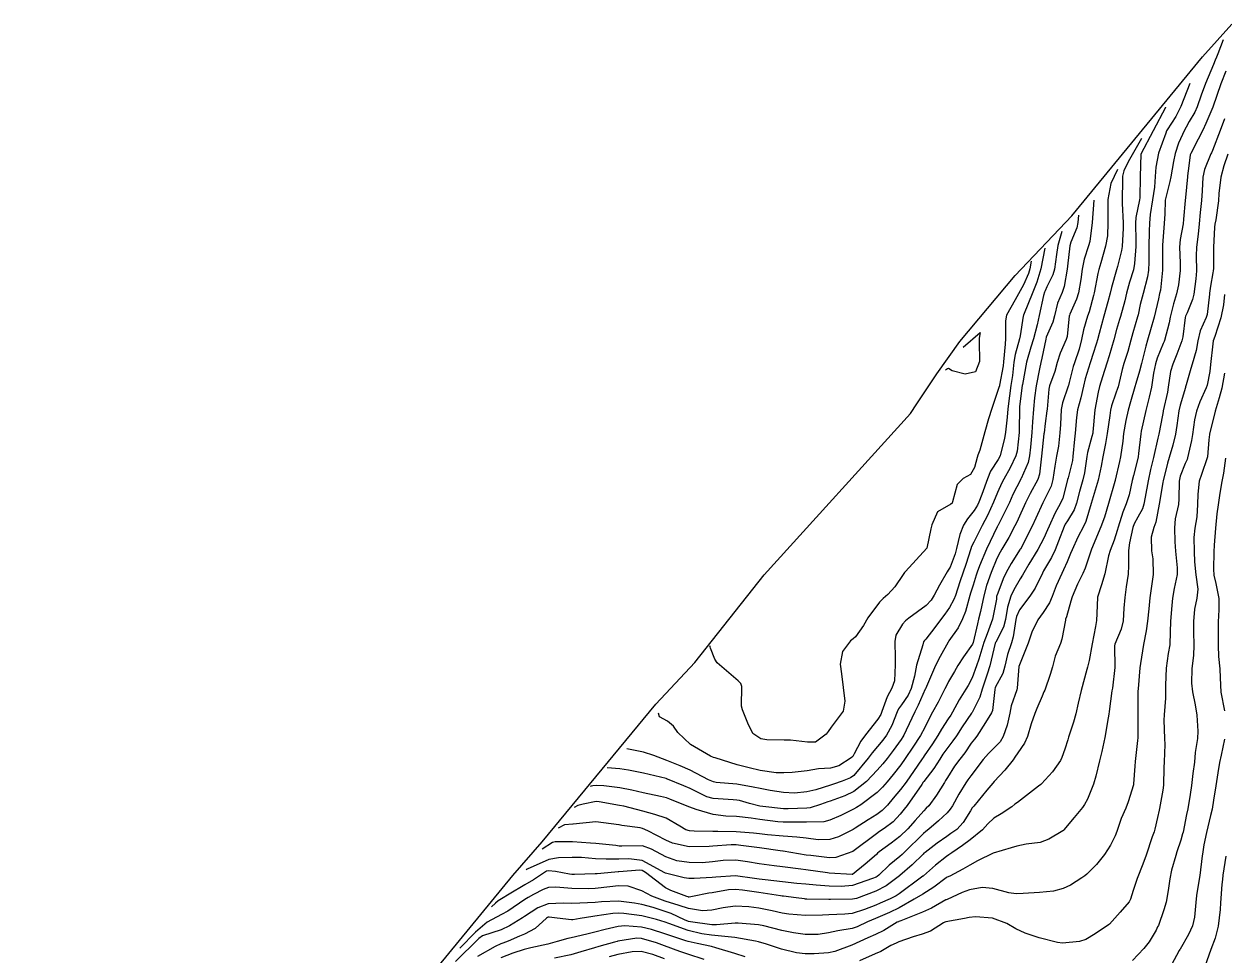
# Model space of a CAD drawing. Header units: metres. Extents: x 307586 to 320046, y 7427249 to 7434250.
# Drawn here: x 313156.8 to 313259.4, y 7432668.8 to 7432748.4 of the extents above; entities that cross this region are included whole.
import ezdxf

# ---------------------------------------------------------------- set-up
doc = ezdxf.new("R2010")
doc.units = ezdxf.units.M
doc.header["$MEASUREMENT"] = 0
for name, color, linetype in [('Area', 45, 'Continuous'), ('Curvas de Nivel 1m', 11, 'Continuous'), ('Curvas de Nivel 5m', 15, 'Continuous')]:
    doc.layers.add(name, color=color, linetype=linetype)

msp = doc.modelspace()

# ---------------------------------------------------------------- linework, layer by layer
at = {"layer": 'Area'}
msp.add_polyline3d([(313156.78, 7432625.71, 750.41), (313162.92, 7432633, 752.61), (313167.36, 7432637.94, 752.17), (313168.43, 7432638.85, 751.96), (313173.73, 7432645.74, 751.7), (313185.2, 7432659.76, 759.74), (313186.55, 7432661.28, 757.02), (313191.27, 7432666.76, 760.78), (313198.57, 7432675.65, 762.72), (313201.08, 7432678.51, 763.06), (313210.81, 7432690.29, 769.72), (313214.13, 7432693.86, 772.28), (313220.07, 7432701.34, 771.69), (313232.57, 7432715.13, 779.23), (313233.1, 7432715.97, 780.02), (313234.81, 7432718.51, 778.9), (313236.78, 7432721.29, 771.08), (313241.52, 7432726.94, 784.56), (313246.36, 7432732.03, 782.4), (313257.54, 7432745.62, 759.63), (313260.03, 7432748.42, 758.11)], dxfattribs=at)
at = {"layer": 'Curvas de Nivel 1m', "flags": 128}
for points, elevation in [([(313259.3, 7432747.07), (313258.84, 7432745.88), (313258.73, 7432745.59), (313258.62, 7432745.33), (313258.46, 7432744.97), (313257.78, 7432743.34), (313257.42, 7432742.35), (313257.07, 7432741.34), (313256.87, 7432740.9), (313256.4, 7432740.09), (313256.13, 7432739.62), (313255.98, 7432739.35), (313255.49, 7432738.25), (313255.2, 7432737.36), (313255.05, 7432736.67), (313254.82, 7432735.37), (313254.74, 7432734.96), (313254.34, 7432733.37), (313254.34, 7432733.35), (313254.31, 7432732.2), (313254.27, 7432731.37), (313254.12, 7432729.53), (313254.11, 7432729.37), (313254.11, 7432729.21), (313254.1, 7432727.37), (313253.93, 7432725.67), (313253.87, 7432725.38), (313253.76, 7432724.92), (313253.39, 7432723.38), (313253.1, 7432722.29), (313252.83, 7432721.39), (313252.68, 7432720.89), (313252.32, 7432719.4), (313252.15, 7432718.74), (313251.83, 7432717.71), (313251.74, 7432717.4), (313251.39, 7432716.13), (313251.18, 7432715.41), (313250.97, 7432714.53), (313250.78, 7432713.41), (313250.71, 7432712.78), (313250.53, 7432711.42), (313250.45, 7432711.02), (313250.06, 7432709.42), (313250.06, 7432709.4), (313250.03, 7432709.31), (313249.51, 7432707.43), (313249.16, 7432706.27), (313248.85, 7432705.44), (313248.05, 7432703.53), (313248.01, 7432703.45), (313247.96, 7432703.29), (313247.5, 7432701.9), (313247.31, 7432701.46), (313246.85, 7432700.54), (313246.39, 7432699.47), (313246.28, 7432699.1), (313245.9, 7432697.74), (313245.83, 7432697.54), (313245.82, 7432697.47), (313245.51, 7432695.83), (313245.38, 7432695.47), (313244.94, 7432694.39), (313244.71, 7432693.48), (313244.51, 7432692.81), (313244.05, 7432691.49), (313243.98, 7432691.33), (313243.82, 7432690.97), (313243.37, 7432689.93), (313243.2, 7432689.5), (313242.89, 7432688.61), (313242.58, 7432687.51), (313242.32, 7432686.96), (313241.75, 7432686.13), (313241.5, 7432685.76), (313241.34, 7432685.52), (313240.63, 7432684.64), (313239.72, 7432683.68), (313239.6, 7432683.54), (313239.1, 7432682.93), (313237.97, 7432681.57), (313237.85, 7432681.42), (313237.7, 7432681.17), (313237.08, 7432680.17), (313236.52, 7432679.58), (313236.03, 7432679.22), (313235.67, 7432678.98), (313234.85, 7432678.41), (313233.81, 7432677.61), (313233.72, 7432677.54), (313233.65, 7432677.47), (313232.71, 7432676.55), (313231.66, 7432675.64), (313231.62, 7432675.61), (313230.49, 7432674.77), (313229.61, 7432674.31), (313227.95, 7432673.68), (313227.6, 7432673.61), (313225.72, 7432673.59), (313225.6, 7432673.6), (313223.7, 7432673.63), (313223.6, 7432673.63), (313223.51, 7432673.64), (313222.79, 7432673.74), (313221.72, 7432673.88), (313221.6, 7432673.89), (313221.46, 7432673.91), (313219.61, 7432674.19), (313218.21, 7432674.4), (313217.61, 7432674.46), (313217.01, 7432674.42), (313215.61, 7432674.17), (313215.32, 7432674.12), (313213.94, 7432673.85), (313213.65, 7432673.8), (313213.6, 7432673.8), (313213.56, 7432673.81), (313213.44, 7432673.85), (313212.08, 7432674.35), (313211.61, 7432674.6), (313209.92, 7432675.9), (313209.63, 7432676.07), (313209.43, 7432676.1), (313207.62, 7432675.96), (313207.59, 7432675.96), (313207.29, 7432675.93), (313205.78, 7432675.79), (313205.62, 7432675.78), (313203.85, 7432675.73), (313203.62, 7432675.74), (313203.41, 7432675.76), (313202.22, 7432675.99), (313201.62, 7432676.05), (313201.46, 7432676), (313200.35, 7432675.28), (313199.61, 7432674.84), (313198.25, 7432674.04), (313197.6, 7432673.66), (313197.31, 7432673.49), (313197.08, 7432673.28), (313196.76, 7432672.96)], 761), ([(313256.44, 7432743.35), (313255.68, 7432741.36), (313255.25, 7432740.52), (313254.5, 7432739.37), (313254.46, 7432739.3), (313254.39, 7432739.1), (313253.78, 7432737.38), (313253.53, 7432736.2), (313253.49, 7432735.38), (313253.43, 7432734.48), (313253.26, 7432733.39), (313253.06, 7432732.14), (313252.99, 7432731.39), (313252.96, 7432730.72), (313252.95, 7432729.39), (313252.94, 7432728.07), (313252.92, 7432727.39), (313252.84, 7432726.8), (313252.45, 7432725.4), (313252.21, 7432724.46), (313252.03, 7432723.58), (313251.98, 7432723.4), (313251.58, 7432722.02), (313251.41, 7432721.41), (313251.14, 7432720.44), (313250.82, 7432719.41), (313250.67, 7432718.89), (313250.31, 7432717.42), (313250.26, 7432717.28), (313250.12, 7432716.87), (313249.75, 7432715.78), (313249.67, 7432715.43), (313249.62, 7432714.95), (313249.38, 7432713.43), (313249.23, 7432712.58), (313249.02, 7432711.44), (313248.87, 7432710.62), (313248.6, 7432709.44), (313248.01, 7432707.45), (313247.55, 7432705.9), (313247.35, 7432705.46), (313246.88, 7432704.56), (313246.38, 7432703.47), (313246.25, 7432703.17), (313245.95, 7432702.45), (313245.66, 7432701.76), (313245.52, 7432701.47), (313245.01, 7432700.39), (313244.68, 7432699.48), (313244.45, 7432698.94), (313243.9, 7432698.11), (313243.46, 7432697.5), (313242.95, 7432696.43), (313242.63, 7432695.51), (313241.84, 7432693.52), (313241.69, 7432691.66), (313241.66, 7432691.52), (313241.18, 7432690.15), (313241.05, 7432689.53), (313240.82, 7432688.49), (313240.5, 7432687.53), (313240.24, 7432687.06), (313239.76, 7432686.57), (313239.23, 7432686.07), (313238.79, 7432685.55), (313237.73, 7432684.17), (313237.48, 7432683.82), (313237.31, 7432683.57), (313236.71, 7432682.59), (313236.15, 7432681.59), (313235.97, 7432681.32), (313235.69, 7432681), (313234.97, 7432680.31), (313234.14, 7432679.61), (313233.87, 7432679.41), (313233.67, 7432679.24), (313232.06, 7432677.63), (313231.85, 7432677.44), (313231.65, 7432677.27), (313230.75, 7432676.54), (313229.86, 7432675.66), (313229.73, 7432675.55), (313229.62, 7432675.49), (313229.33, 7432675.38), (313227.61, 7432674.79), (313226.63, 7432674.69), (313225.61, 7432674.74), (313224.51, 7432674.83), (313223.61, 7432674.89), (313222.84, 7432674.97), (313221.62, 7432675.1), (313220.13, 7432675.26), (313219.62, 7432675.32), (313219.23, 7432675.4), (313217.62, 7432675.6), (313215.94, 7432675.51), (313215.62, 7432675.48), (313214.08, 7432675.38), (313213.62, 7432675.38), (313213.21, 7432675.45), (313211.62, 7432675.85), (313211.57, 7432675.88), (313209.64, 7432676.92), (313208.48, 7432677.08), (313207.64, 7432677.04), (313206.54, 7432677.04), (313205.64, 7432677.07), (313204.44, 7432677.17), (313203.64, 7432677.18), (313202.47, 7432677.16), (313201.64, 7432677.02), (313199.79, 7432676.18), (313199.7, 7432676.13)], 762), ([(313254.38, 7432741.32), (313254.36, 7432741.28), (313252.27, 7432737.3), (313252.21, 7432735.4), (313252.17, 7432733.56), (313252.14, 7432733.4), (313251.83, 7432731.88), (313251.8, 7432731.4), (313251.83, 7432729.86), (313251.82, 7432729.4), (313251.73, 7432727.94), (313251.62, 7432727.41), (313251.3, 7432726.35), (313251.04, 7432725.41), (313250.88, 7432724.75), (313250.51, 7432723.42), (313250.44, 7432723.18), (313250.19, 7432722.31), (313249.94, 7432721.42), (313249.54, 7432720.05), (313249.34, 7432719.43), (313248.97, 7432718.26), (313248.72, 7432717.44), (313248.6, 7432716.97), (313248.34, 7432715.45), (313248.17, 7432713.53), (313248.16, 7432713.45), (313248.08, 7432713.16), (313247.71, 7432711.81), (313247.65, 7432711.45), (313247.44, 7432710.06), (313247.3, 7432709.46), (313247.03, 7432708.46), (313246.77, 7432707.46), (313246.57, 7432706.9), (313245.99, 7432705.97), (313245.8, 7432705.66), (313245.71, 7432705.47), (313245.23, 7432704.22), (313244.93, 7432703.48), (313244.62, 7432702.82), (313243.94, 7432701.69), (313243.84, 7432701.49), (313243.23, 7432700.2), (313242.77, 7432699.51), (313241.9, 7432698.34), (313241.64, 7432697.78), (313241.58, 7432697.52), (313241.36, 7432696.04), (313241.2, 7432695.53), (313240.85, 7432694.53), (313240.63, 7432693.53), (313240.46, 7432692.91), (313239.82, 7432691.71), (313239.77, 7432691.54), (313239.58, 7432689.76), (313239.5, 7432689.54), (313238.97, 7432688.73), (313238.23, 7432687.56), (313238.03, 7432687.31), (313237.76, 7432686.96), (313237.21, 7432686.12), (313236.8, 7432685.58), (313236.34, 7432684.98), (313235.73, 7432684.02), (313235.57, 7432683.75), (313235.47, 7432683.59), (313234.8, 7432682.51), (313234.13, 7432681.61), (313233.92, 7432681.39), (313233.7, 7432681.17), (313232.96, 7432680.35), (313232.34, 7432679.63), (313231.67, 7432678.98), (313230.91, 7432678.4), (313229.9, 7432677.66), (313229.76, 7432677.55), (313229.65, 7432677.44), (313228.7, 7432676.61), (313227.62, 7432675.74), (313227.59, 7432675.72), (313225.62, 7432675.84), (313225.48, 7432675.86), (313223.63, 7432676.12), (313223.19, 7432676.18), (313221.63, 7432676.39), (313220.92, 7432676.48), (313219.64, 7432676.64), (313218.62, 7432676.81), (313217.64, 7432676.94), (313216.54, 7432676.92), (313215.64, 7432676.8), (313214.75, 7432676.73), (313213.64, 7432676.75), (313212.59, 7432676.91), (313211.64, 7432677.23), (313210.42, 7432677.89), (313209.66, 7432678.17), (313207.88, 7432678.15), (313207.66, 7432678.16), (313207.37, 7432678.21), (313205.66, 7432678.38), (313205.2, 7432678.41), (313203.66, 7432678.53), (313202.2, 7432678.53), (313201.96, 7432678.45), (313201.07, 7432677.9)], 763), ([(313259.41, 7432740.31), (313259.04, 7432739.32), (313258.38, 7432737.61), (313258.29, 7432737.41), (313258.25, 7432737.33), (313257.7, 7432735.99), (313257.57, 7432735.34), (313257.5, 7432734.17), (313257.44, 7432733.34), (313257.34, 7432732.31), (313257.26, 7432731.34), (313257.17, 7432730.46), (313257.03, 7432729.34), (313257, 7432728.61), (313257.02, 7432727.34), (313256.96, 7432726.63), (313256.8, 7432725.34), (313256.69, 7432724.87), (313256.21, 7432723.74), (313256.09, 7432723.46), (313256.06, 7432723.35), (313255.85, 7432721.69), (313255.77, 7432721.35), (313255.33, 7432720.19), (313254.99, 7432719.36), (313254.8, 7432718.71), (313254.6, 7432717.37), (313254.53, 7432716.97), (313254.17, 7432715.37), (313254.16, 7432715.31), (313254.1, 7432714.98), (313253.79, 7432713.37), (313253.71, 7432713.01), (313253.33, 7432711.38), (313253.08, 7432710.35), (313252.88, 7432709.39), (313252.62, 7432707.99), (313252.53, 7432707.39), (313252.41, 7432706.99), (313252, 7432706.27), (313251.68, 7432705.71), (313251.58, 7432705.4), (313251.29, 7432704.08), (313251.21, 7432703.41), (313251.22, 7432702.14), (313251.18, 7432701.41), (313251.02, 7432700.31), (313250.89, 7432699.41), (313250.81, 7432698.5), (313250.76, 7432697.41), (313250.58, 7432696.71), (313250.03, 7432695.42), (313250, 7432695.28), (313250.05, 7432693.42), (313249.83, 7432691.65), (313249.78, 7432691.42), (313249.56, 7432689.66), (313249.53, 7432689.42), (313249.47, 7432689.11), (313249.17, 7432687.43), (313248.93, 7432686.25), (313248.73, 7432685.44), (313248.41, 7432684.12), (313248.22, 7432683.44), (313247.71, 7432682.18), (313247.45, 7432681.71), (313247.26, 7432681.45), (313246.55, 7432680.6), (313245.67, 7432679.54), (313245.64, 7432679.5), (313245.59, 7432679.47), (313244.4, 7432678.75), (313243.66, 7432678.46), (313242.46, 7432678.31), (313241.66, 7432678.15), (313241.17, 7432678.01), (313239.65, 7432677.54), (313238.3, 7432676.9), (313237.64, 7432676.54), (313237.04, 7432676.17), (313235.92, 7432675.59), (313235.71, 7432675.5), (313235.62, 7432675.44), (313234.57, 7432674.65), (313233.61, 7432674.06), (313232.88, 7432673.62), (313231.6, 7432672.88), (313230.76, 7432672.48), (313229.59, 7432671.98), (313228.89, 7432671.67), (313228.01, 7432671.25), (313227.57, 7432671.11), (313226.37, 7432670.9), (313225.57, 7432670.73), (313224.68, 7432670.6), (313223.57, 7432670.61), (313222.58, 7432670.73), (313221.57, 7432670.94), (313220.02, 7432671.33), (313219.58, 7432671.42), (313217.83, 7432671.56), (313217.58, 7432671.56), (313215.97, 7432671.43), (313215.58, 7432671.44), (313213.75, 7432671.68), (313213.58, 7432671.72), (313213.25, 7432671.86), (313212.1, 7432672.39), (313211.59, 7432672.57), (313210.58, 7432672.9), (313209.6, 7432673.17), (313208.97, 7432673.28), (313207.6, 7432673.45), (313206.16, 7432673.39), (313205.6, 7432673.34), (313204.29, 7432673.27), (313203.6, 7432673.24), (313202.89, 7432673.27), (313201.6, 7432673.23), (313200.71, 7432672.89), (313199.58, 7432672.14), (313199.41, 7432672.02), (313198.28, 7432671.33), (313197.57, 7432671.01), (313195.98, 7432670.48), (313195.65, 7432670.25), (313193.68, 7432668.3)], 759), ([(313252.33, 7432738.65), (313251.19, 7432736.65), (313250.81, 7432735.87), (313250.7, 7432735.42), (313250.7, 7432735.05), (313250.67, 7432733.42), (313250.67, 7432733.07), (313250.75, 7432731.42), (313250.75, 7432730.96), (313250.66, 7432729.42), (313250.61, 7432729.07), (313250.26, 7432727.69), (313250.18, 7432727.42), (313249.76, 7432725.9), (313249.64, 7432725.43), (313249.45, 7432724.67), (313249.11, 7432723.44), (313248.7, 7432721.96), (313248.56, 7432721.44), (313248.47, 7432721.15), (313248.16, 7432720.18), (313247.99, 7432719.62), (313247.94, 7432719.45), (313247.51, 7432718.09), (313247.35, 7432717.46), (313247.12, 7432716.46), (313246.86, 7432715.46), (313246.76, 7432714.8), (313246.66, 7432713.46), (313246.6, 7432712.94), (313246.46, 7432711.47), (313246.41, 7432711.12), (313246.04, 7432709.63), (313246, 7432709.5), (313246, 7432709.47), (313245.59, 7432707.9), (313245.4, 7432707.48), (313244.9, 7432706.58), (313244.41, 7432705.49), (313244.29, 7432705.18), (313243.97, 7432704.48), (313243.45, 7432703.5), (313242.69, 7432702.25), (313242.25, 7432701.52), (313242.13, 7432701.32), (313241.94, 7432701.01), (313241.39, 7432700.05), (313241.15, 7432699.53), (313240.85, 7432698.59), (313240.68, 7432697.53), (313240.53, 7432696.88), (313239.86, 7432695.6), (313239.84, 7432695.56), (313239.84, 7432695.54), (313239.82, 7432695.5), (313239.35, 7432693.55), (313239.12, 7432692.84), (313238.71, 7432691.56), (313238.49, 7432690.88), (313237.83, 7432689.57), (313237.79, 7432689.52), (313237, 7432688.36), (313236.49, 7432687.58), (313236.2, 7432687.15), (313235.76, 7432686.59), (313235.33, 7432686.02), (313235.07, 7432685.6), (313234.55, 7432684.78), (313233.72, 7432683.69), (313233.66, 7432683.61), (313233.53, 7432683.42), (313232.28, 7432681.63), (313232.03, 7432681.3), (313231.69, 7432680.88), (313231.09, 7432680.24), (313230.31, 7432679.65), (313229.93, 7432679.4), (313229.67, 7432679.21), (313227.65, 7432677.69), (313226.18, 7432677.17), (313225.64, 7432677.14), (313224.04, 7432677.34), (313223.65, 7432677.39), (313221.69, 7432677.73), (313221.65, 7432677.73), (313221.44, 7432677.76), (313219.66, 7432678.01), (313218.07, 7432678.21), (313217.66, 7432678.25), (313217.23, 7432678.25), (313215.66, 7432678.14), (313215.37, 7432678.12), (313213.66, 7432678.1), (313212.21, 7432678.42), (313211.66, 7432678.67), (313210.11, 7432679.46), (313209.67, 7432679.65), (313209.47, 7432679.71), (313207.9, 7432679.93), (313207.67, 7432679.96), (313207.63, 7432679.97), (313205.68, 7432680.23), (313203.73, 7432680.03), (313203.7, 7432680.03), (313203, 7432679.97), (313202.44, 7432679.68)], 764), ([(313259.7, 7432737.31), (313259.36, 7432736.31), (313259.1, 7432735.32), (313258.94, 7432733.93), (313258.9, 7432733.32), (313258.66, 7432731.68), (313258.6, 7432731.33), (313258.57, 7432731.06), (313258.47, 7432729.33), (313258.46, 7432727.53), (313258.44, 7432727.33), (313258.42, 7432727.16), (313258.23, 7432726.01), (313258.14, 7432725.41), (313258.13, 7432725.33), (313257.93, 7432723.6), (313257.84, 7432723.33), (313257.32, 7432722.21), (313257.13, 7432721.34), (313256.99, 7432720.52), (313256.65, 7432719.35), (313256.53, 7432718.97), (313256.14, 7432717.59), (313256.08, 7432717.4), (313256.07, 7432717.35), (313255.62, 7432715.84), (313255.52, 7432715.36), (313255.35, 7432714.1), (313255.23, 7432713.36), (313255.01, 7432712.42), (313254.69, 7432711.36), (313254.54, 7432710.88), (313254.17, 7432709.37), (313254.15, 7432709.25), (313254.02, 7432708.55), (313253.83, 7432707.37), (313253.53, 7432705.84), (313253.38, 7432705.38), (313253.15, 7432704.56), (313253.18, 7432703.38), (313253.28, 7432702.71), (313253.32, 7432701.38), (313253.14, 7432700.16), (313253.04, 7432699.38), (313252.95, 7432698.43), (313252.84, 7432697.39), (313252.72, 7432696.55), (313252.48, 7432695.39), (313252.22, 7432693.76), (313252.17, 7432693.4), (313252.02, 7432691.6), (313252.01, 7432691.4), (313252, 7432691.21), (313252, 7432689.4), (313252, 7432687.62), (313252, 7432687.4), (313251.98, 7432687.18), (313251.78, 7432685.4), (313251.74, 7432684.98), (313251.63, 7432683.49), (313251.62, 7432683.4), (313251.19, 7432681.93), (313250.97, 7432681.41), (313250.58, 7432680.52), (313250.2, 7432679.41), (313250.06, 7432679.02), (313249.66, 7432678.23), (313249.15, 7432677.43), (313248.48, 7432676.59), (313247.63, 7432675.75), (313247.46, 7432675.62), (313247.21, 7432675.45), (313246.25, 7432674.83), (313245.61, 7432674.52), (313244.79, 7432674.3), (313243.61, 7432674.19), (313242.2, 7432674.1), (313241.61, 7432674.07), (313240.97, 7432674.16), (313239.61, 7432674.54), (313238.69, 7432674.63), (313237.61, 7432674.43), (313236.99, 7432674.2), (313235.69, 7432673.59), (313235.63, 7432673.56), (313235.6, 7432673.55), (313234.35, 7432672.85), (313233.59, 7432672.5), (313231.73, 7432671.78), (313231.58, 7432671.71), (313231.54, 7432671.69), (313231.44, 7432671.64), (313230.28, 7432670.95), (313229.57, 7432670.59), (313228.93, 7432670.31), (313227.55, 7432669.69), (313226.09, 7432669.16), (313225.55, 7432669.03), (313224.32, 7432668.95), (313223.55, 7432668.94), (313222.82, 7432669.02), (313221.55, 7432669.34), (313220.26, 7432669.77), (313219.56, 7432669.98), (313219.31, 7432670.03), (313217.56, 7432670.33), (313216.98, 7432670.4), (313215.56, 7432670.55), (313214.73, 7432670.67), (313213.57, 7432670.93), (313211.92, 7432671.53), (313211.58, 7432671.66), (313210.86, 7432671.89), (313209.59, 7432672.19), (313208.05, 7432672.39), (313207.59, 7432672.42), (313207.12, 7432672.4), (313205.59, 7432672.16), (313205.4, 7432672.14), (313204.33, 7432671.96), (313203.71, 7432671.84), (313203.58, 7432671.84), (313202.36, 7432671.99), (313201.67, 7432672.08), (313201.58, 7432672.08), (313201.53, 7432672.06), (313201.46, 7432672), (313200.48, 7432671.1), (313199.56, 7432670.63), (313199.14, 7432670.45), (313198.16, 7432670.03), (313197.72, 7432669.87), (313197.55, 7432669.8), (313197.06, 7432669.56), (313195.54, 7432668.73)], 758), ([(313248.25, 7432733.38), (313248.1, 7432731.45), (313247.89, 7432729.84), (313247.79, 7432729.45), (313247.41, 7432728.31), (313247.25, 7432727.46), (313247.12, 7432726.58), (313246.93, 7432725.46), (313246.77, 7432724.91), (313246.2, 7432723.63), (313246.15, 7432723.52), (313246.14, 7432723.47), (313245.95, 7432721.71), (313245.88, 7432721.47), (313245.36, 7432720.28), (313245.11, 7432719.48), (313244.9, 7432718.73), (313244.46, 7432717.49), (313244.4, 7432717.22), (313244.25, 7432715.49), (313244.23, 7432715.36), (313244.09, 7432714.28), (313243.99, 7432713.49), (313243.98, 7432713.39), (313243.77, 7432711.49), (313243.59, 7432709.95), (313243.45, 7432709.5), (313242.81, 7432708.3), (313242.41, 7432707.51), (313242.28, 7432707.25), (313242, 7432706.62), (313241.66, 7432705.85), (313241.5, 7432705.52), (313240.97, 7432704.53), (313240.39, 7432703.54), (313240.23, 7432703.27), (313239.95, 7432702.73), (313239.46, 7432701.55), (313239.06, 7432700.42), (313238.83, 7432699.56), (313238.54, 7432698.2), (313238.39, 7432697.56), (313238.29, 7432697.16), (313237.92, 7432695.57), (313237.86, 7432695.42), (313237.09, 7432694.34), (313236.61, 7432693.58), (313236.33, 7432693.09), (313235.83, 7432692.23), (313235.61, 7432691.81), (313235.5, 7432691.59), (313234.93, 7432690.47), (313234.45, 7432689.6), (313234.21, 7432689.18), (313233.78, 7432688.28), (313233.43, 7432687.62), (313232.78, 7432686.6), (313232.11, 7432685.63), (313231.74, 7432685.11), (313231.1, 7432684.28), (313230.57, 7432683.65), (313230.17, 7432683.2), (313229.71, 7432682.74), (313228.31, 7432681.68), (313227.94, 7432681.45), (313227.7, 7432681.31), (313226.61, 7432680.78), (313225.68, 7432680.36), (313225.16, 7432680.23), (313223.68, 7432680.19), (313223.23, 7432680.19), (313221.68, 7432680.19), (313221.23, 7432680.22), (313219.68, 7432680.42), (313218.94, 7432680.54), (313217.69, 7432680.69), (313216.79, 7432680.72), (313215.69, 7432680.85), (313214.25, 7432681.29), (313213.7, 7432681.49), (313212.76, 7432681.86), (313212, 7432682.17), (313211.71, 7432682.27), (313211.2, 7432682.4), (313209.71, 7432682.72), (313208.75, 7432682.95), (313207.72, 7432683.15), (313206.35, 7432683.31), (313205.72, 7432683.34), (313205.4, 7432683.31), (313205.27, 7432683.29), (313205.17, 7432683.24)], 766), ([(313246.92, 7432732.08), (313246.88, 7432731.46), (313246.78, 7432730.99), (313246.28, 7432729.79), (313246.2, 7432729.47), (313246, 7432727.73), (313245.97, 7432727.47), (313245.71, 7432725.99), (313245.53, 7432725.48), (313245.14, 7432724.55), (313244.89, 7432723.48), (313244.75, 7432722.94), (313244.18, 7432721.65), (313244.13, 7432721.49), (313243.8, 7432719.85), (313243.72, 7432719.5), (313243.59, 7432718.94), (313243.3, 7432717.5), (313243.16, 7432716.47), (313243.08, 7432715.51), (313243.01, 7432714.43), (313242.94, 7432713.51), (313242.82, 7432712.25), (313242.74, 7432711.51), (313242.62, 7432710.94), (313242.03, 7432709.58), (313242.01, 7432709.54), (313242, 7432709.52), (313241.33, 7432708.22), (313241.02, 7432707.53), (313240.7, 7432706.83), (313240.03, 7432705.54), (313240.01, 7432705.51), (313239.98, 7432705.45), (313239.08, 7432703.55), (313238.48, 7432702.1), (313238.28, 7432701.57), (313238.19, 7432701.32), (313237.93, 7432700.47), (313237.71, 7432699.78), (313237.65, 7432699.57), (313237.26, 7432698.22), (313237.02, 7432697.58), (313236.64, 7432696.82), (313235.86, 7432695.7), (313235.82, 7432695.64), (313235.78, 7432695.59), (313235.1, 7432694.35), (313234.72, 7432693.6), (313234.44, 7432693), (313233.84, 7432691.61), (313233.82, 7432691.58), (313233.23, 7432690.19), (313232.94, 7432689.62), (313232.21, 7432688.07), (313232.01, 7432687.64), (313231.92, 7432687.49), (313231.77, 7432687.27), (313231.08, 7432686.32), (313230.56, 7432685.65), (313230.19, 7432685.2), (313229.73, 7432684.66), (313228.8, 7432683.67), (313227.71, 7432682.82), (313226.96, 7432682.45), (313225.71, 7432682), (313225.49, 7432681.93), (313224.88, 7432681.72), (313224, 7432681.43), (313223.7, 7432681.39), (313222.11, 7432681.34), (313221.7, 7432681.35), (313219.95, 7432681.53), (313219.7, 7432681.57), (313218.79, 7432681.79), (313217.94, 7432682.04), (313217.71, 7432682.08), (313217.41, 7432682.1), (313215.71, 7432682.21), (313215.16, 7432682.38), (313213.72, 7432683.09), (313213.18, 7432683.32), (313211.8, 7432683.88), (313211.75, 7432683.9), (313211.72, 7432683.91), (313211.68, 7432683.92), (313209.73, 7432684.39), (313208.46, 7432684.65), (313207.73, 7432684.75), (313206.64, 7432684.85)], 767), ([(313245.5, 7432730.69), (313245.17, 7432729.48), (313245.04, 7432728.71), (313244.87, 7432727.48), (313244.74, 7432726.99), (313244.23, 7432725.95), (313244.09, 7432725.63), (313244.03, 7432725.49), (313243.94, 7432725.21), (313243.57, 7432723.5), (313243.39, 7432722.7), (313243.08, 7432721.51), (313242.87, 7432720.81), (313242.49, 7432719.51), (313242.13, 7432717.62), (313242.12, 7432717.53), (313241.9, 7432715.73), (313241.88, 7432715.52), (313241.87, 7432713.73), (313241.86, 7432713.52), (313241.68, 7432711.91), (313241.58, 7432711.52), (313241.08, 7432710.5), (313240.54, 7432709.53), (313240.37, 7432709.2), (313240.02, 7432708.38), (313239.67, 7432707.55), (313239.14, 7432706.41), (313238.71, 7432705.56), (313237.97, 7432704.14), (313237.78, 7432703.75), (313237.72, 7432703.57), (313237.29, 7432702.23), (313237.07, 7432701.58), (313236.78, 7432700.73), (313236.41, 7432699.59), (313236.27, 7432699.23), (313235.9, 7432698.55), (313235.51, 7432697.98), (313235.22, 7432697.6), (313234.65, 7432696.84), (313233.87, 7432695.84), (313233.76, 7432695.72), (313233.69, 7432695.61), (313233.62, 7432695.37), (313233.09, 7432693.62), (313232.9, 7432692.69), (313232.63, 7432691.63), (313232.38, 7432691.07), (313231.8, 7432690.24), (313231.54, 7432689.9), (313231.42, 7432689.64), (313230.96, 7432688.47), (313230.52, 7432687.65), (313230.21, 7432687.21), (313229.76, 7432686.68), (313229.29, 7432686.12), (313228.96, 7432685.67), (313227.73, 7432684.18), (313227.44, 7432683.98), (313226.74, 7432683.7), (313225.99, 7432683.44), (313225.72, 7432683.35), (313224.48, 7432682.96), (313223.71, 7432682.78), (313222.66, 7432682.69), (313221.71, 7432682.74), (313220.58, 7432682.9), (313219.72, 7432683.07), (313219.13, 7432683.2), (313217.72, 7432683.46), (313215.95, 7432683.6), (313215.72, 7432683.64), (313215.29, 7432683.83), (313213.73, 7432684.64), (313212.89, 7432685.02), (313211.74, 7432685.47), (313210.63, 7432685.89), (313209.75, 7432686.18), (313208.31, 7432686.48)], 768), ([(313244.05, 7432729.27), (313243.72, 7432727.5), (313243.37, 7432726.37), (313243.03, 7432725.51), (313242.22, 7432723.54), (313242.22, 7432723.52), (313242.2, 7432723.44), (313241.95, 7432721.76), (313241.9, 7432721.52), (313241.51, 7432720.18), (313241.4, 7432719.53), (313241.28, 7432718.39), (313241.16, 7432717.53), (313241.02, 7432716.63), (313240.88, 7432715.53), (313240.82, 7432714.81), (313240.7, 7432713.53), (313240.61, 7432713), (313240.24, 7432711.54), (313240.19, 7432711.41), (313240.06, 7432711.21), (313239.4, 7432710.19), (313239.15, 7432709.55), (313238.68, 7432708.22), (313238.41, 7432707.56), (313238.29, 7432707.29), (313238, 7432706.85), (313237.44, 7432706.13), (313237.1, 7432705.58), (313236.78, 7432704.78), (313236.51, 7432703.58), (313236.4, 7432703.15), (313235.95, 7432702.01), (313235.8, 7432701.74), (313235.71, 7432701.59), (313235.06, 7432700.47), (313234.6, 7432699.6), (313234.33, 7432699.18), (313233.9, 7432698.71), (313232.43, 7432697.63), (313232.13, 7432697.4), (313231.89, 7432697.13), (313231.32, 7432696.19), (313231.24, 7432695.65), (313231.26, 7432694.23), (313231.26, 7432693.65), (313231.2, 7432692.28), (313230.98, 7432691.65), (313230.56, 7432690.91), (313230.12, 7432689.66), (313230.04, 7432689.41), (313229.79, 7432689), (313228.73, 7432687.68), (313228.33, 7432687.12), (313227.75, 7432686.04), (313227.63, 7432685.81), (313227.5, 7432685.69), (313226.43, 7432685.01), (313225.73, 7432684.83), (313224.7, 7432684.76), (313223.73, 7432684.6), (313222.44, 7432684.46), (313221.73, 7432684.41), (313221.08, 7432684.41), (313219.73, 7432684.63), (313218.77, 7432684.84), (313217.74, 7432685.11), (313215.88, 7432685.69), (313215.74, 7432685.73), (313215.46, 7432685.83), (313213.76, 7432686.83), (313212.69, 7432687.87), (313212.31, 7432688.4), (313211.78, 7432688.84), (313211.11, 7432689.21), (313211.01, 7432689.51)], 769), ([(313259.42, 7432725.31), (313259.32, 7432724.42), (313259.11, 7432723.32), (313258.58, 7432721.71), (313258.45, 7432721.33), (313258.41, 7432721.1), (313258.23, 7432719.33), (313258.15, 7432718.72), (313257.93, 7432717.54), (313257.86, 7432717.33), (313257.31, 7432716.14), (313257.01, 7432715.34), (313256.84, 7432714.6), (313256.68, 7432713.34), (313256.6, 7432712.82), (313256.26, 7432711.35), (313256.21, 7432711.2), (313256.06, 7432710.85), (313255.63, 7432709.77), (313255.55, 7432709.35), (313255.52, 7432707.85), (313255.47, 7432707.36), (313255.21, 7432706.14), (313255.13, 7432705.36), (313255.16, 7432704.17), (313255.23, 7432703.36), (313255.37, 7432701.93), (313255.36, 7432701.36), (313255.1, 7432700.18), (313254.96, 7432699.36), (313254.87, 7432698.4), (313254.8, 7432697.36), (313254.78, 7432696.46), (313254.73, 7432695.36), (313254.61, 7432694.61), (313254.44, 7432693.36), (313254.37, 7432691.9), (313254.37, 7432691.36), (313254.37, 7432690.81), (313254.25, 7432689.37), (313254.23, 7432688.93), (313254.29, 7432687.36), (313254.3, 7432686.83), (313254.26, 7432685.36), (313254.24, 7432684.86), (313254.19, 7432683.37), (313254.14, 7432682.94), (313253.85, 7432681.37), (313253.83, 7432681.24), (313253.69, 7432680.59), (313253.46, 7432679.59), (313253.39, 7432679.37), (313253.24, 7432678.95), (313252.72, 7432677.38), (313252.42, 7432676.61), (313251.95, 7432675.4), (313251.61, 7432674.35), (313251.39, 7432673.62), (313251.26, 7432673.4), (313250.5, 7432672.51), (313249.58, 7432671.49), (313249.5, 7432671.42), (313248.35, 7432670.66), (313247.56, 7432670.18), (313247.02, 7432670), (313245.56, 7432669.86), (313245.13, 7432669.91), (313243.57, 7432670.32), (313242.37, 7432670.71), (313241.58, 7432671.09), (313240.81, 7432671.53), (313239.59, 7432672), (313238.13, 7432672.1), (313237.59, 7432672.05), (313237.19, 7432671.97), (313235.58, 7432671.69), (313235.51, 7432671.66), (313235.4, 7432671.59), (313234.28, 7432670.89), (313233.57, 7432670.62), (313232.8, 7432670.39), (313231.56, 7432669.96), (313231.33, 7432669.87), (313230.9, 7432669.65), (313230.04, 7432669.16), (313229.55, 7432668.94), (313228.21, 7432668.35)], 757), ([(313237.07, 7432720.79), (313238.52, 7432722.07), (313238.51, 7432721.88), (313238.43, 7432721.57), (313238.45, 7432721.29), (313238.48, 7432719.57), (313238.14, 7432718.7), (313237.23, 7432718.49), (313236.14, 7432718.78), (313235.83, 7432718.97), (313235.72, 7432718.95), (313235.56, 7432718.83)], 771), ([(313259.42, 7432718.58), (313259.18, 7432717.31), (313258.97, 7432716.47), (313258.62, 7432715.32), (313258.12, 7432713.37), (313258.12, 7432713.33), (313258.08, 7432712.87), (313257.96, 7432711.43), (313257.94, 7432711.33), (313257.44, 7432709.93), (313257.26, 7432709.34), (313257.12, 7432708.24), (313257.11, 7432707.34), (313257.04, 7432706.3), (313256.88, 7432705.34), (313256.79, 7432704.52), (313256.81, 7432703.34), (313256.84, 7432702.46), (313256.97, 7432701.34), (313257.14, 7432700.12), (313257.06, 7432699.34), (313256.84, 7432698.41), (313256.76, 7432697.34), (313256.76, 7432696.46), (313256.8, 7432695.34), (313256.75, 7432694.44), (313256.62, 7432693.34), (313256.58, 7432692.09), (313256.67, 7432691.34), (313256.9, 7432690.24), (313257.04, 7432689.34), (313257.14, 7432687.97), (313257.1, 7432687.34), (313256.92, 7432686.17), (313256.84, 7432685.34), (313256.71, 7432684.36), (313256.58, 7432683.34), (313256.48, 7432682.57), (313256.27, 7432681.34), (313256.17, 7432680.87), (313255.87, 7432679.35), (313255.83, 7432679.19), (313255.67, 7432678.65), (313255.34, 7432677.67), (313255.24, 7432677.35), (313254.89, 7432676.1), (313254.75, 7432675.36), (313254.61, 7432674.37), (313254.42, 7432673.36), (313254.24, 7432672.72), (313253.76, 7432671.37), (313253.7, 7432671.25), (313253.58, 7432670.98), (313252.98, 7432669.96), (313252.52, 7432669.39), (313251.54, 7432668.39)], 756), ([(313259.53, 7432677.3), (313259.27, 7432675.66), (313259.23, 7432675.31), (313259.19, 7432674.87), (313259.08, 7432673.31), (313259.04, 7432672.75), (313258.88, 7432671.31), (313258.61, 7432670.28), (313258.25, 7432669.32), (313257.57, 7432667.37)], 754), ([(313218.42, 7432668.68), (313217.54, 7432668.97), (313215.92, 7432669.45), (313215.55, 7432669.56), (313214.32, 7432669.84), (313213.56, 7432669.99), (313213.36, 7432670.05), (313211.56, 7432670.66), (313210.43, 7432671.03), (313209.57, 7432671.23), (313208.16, 7432671.34), (313207.57, 7432671.28), (313206.47, 7432671.04), (313205.57, 7432670.8), (313204.9, 7432670.62), (313203.56, 7432670.31), (313203.28, 7432670.25), (313202.35, 7432669.99), (313201.55, 7432669.78), (313200.1, 7432669.46), (313199.55, 7432669.32), (313198.57, 7432669.01), (313197.54, 7432668.6)], 757), ([(313214.92, 7432668.46), (313213.54, 7432668.91), (313212.85, 7432669.16), (313211.55, 7432669.64), (313210.86, 7432669.89), (313209.56, 7432670.27), (313209.16, 7432670.3), (313207.55, 7432670.02), (313207.48, 7432670), (313207.26, 7432669.93), (313205.93, 7432669.56), (313205.55, 7432669.45), (313204.39, 7432669.11), (313203.54, 7432668.87), (313202.12, 7432668.57)], 756)]:
    msp.add_lwpolyline(points, dxfattribs=dict(at, elevation=elevation))
at = {"layer": 'Curvas de Nivel 5m', "flags": 128}
for points, elevation in [([(313259.52, 7432744.38), (313259.11, 7432743.32), (313258.42, 7432741.33), (313257.82, 7432739.91), (313257.55, 7432739.34), (313257.16, 7432738.57), (313256.53, 7432737.35), (313256.49, 7432737.23), (313256.36, 7432736.29), (313256.25, 7432735.45), (313256.24, 7432735.35), (313256.08, 7432733.6), (313256.05, 7432733.35), (313255.92, 7432731.74), (313255.87, 7432731.35), (313255.63, 7432730.01), (313255.57, 7432729.36), (313255.61, 7432728.01), (313255.61, 7432727.36), (313255.47, 7432726.12), (313255.31, 7432725.36), (313255.06, 7432724.52), (313254.78, 7432723.36), (313254.68, 7432722.88), (313254.29, 7432721.37), (313254.26, 7432721.3), (313254.18, 7432721.12), (313253.66, 7432719.87), (313253.51, 7432719.38), (313253.35, 7432718.59), (313253.16, 7432717.38), (313252.98, 7432716.52), (313252.7, 7432715.39), (313252.3, 7432713.61), (313252.26, 7432713.4), (313252.07, 7432711.72), (313252.04, 7432711.43), (313252.03, 7432711.4), (313251.62, 7432709.82), (313251.53, 7432709.41), (313251.26, 7432708.17), (313251.01, 7432707.41), (313250.73, 7432706.69), (313250.33, 7432705.42), (313250.25, 7432705.14), (313249.97, 7432704.31), (313249.65, 7432703.42), (313249.51, 7432702.98), (313249.17, 7432701.43), (313248.89, 7432700.48), (313248.55, 7432699.44), (313248.5, 7432698.04), (313248.48, 7432697.44), (313248.39, 7432696.94), (313248.11, 7432695.45), (313247.85, 7432694.02), (313247.74, 7432693.56), (313247.7, 7432693.45), (313247.64, 7432693.25), (313247.15, 7432691.46), (313246.9, 7432690.36), (313246.7, 7432689.46), (313246.5, 7432688.75), (313246.09, 7432687.47), (313246.01, 7432687.23), (313245.76, 7432686.43), (313245.5, 7432685.72), (313245.38, 7432685.47), (313244.72, 7432684.49), (313243.78, 7432683.49), (313243.75, 7432683.46), (313243.72, 7432683.43), (313243.5, 7432683.27), (313241.71, 7432681.89), (313241.49, 7432681.73), (313241.23, 7432681.52), (313240.32, 7432680.91), (313239.69, 7432680.55), (313239.18, 7432680.05), (313238.73, 7432679.55), (313237.66, 7432678.68), (313237.01, 7432678.22), (313236.09, 7432677.59), (313235.84, 7432677.4), (313235.65, 7432677.26), (313234.72, 7432676.52), (313233.67, 7432675.61), (313233.64, 7432675.59), (313233.62, 7432675.58), (313233.5, 7432675.49), (313231.61, 7432674.08), (313231.34, 7432673.91), (313230.83, 7432673.65), (313229.98, 7432673.27), (313229.6, 7432673.11), (313228.65, 7432672.73), (313227.59, 7432672.4), (313226.96, 7432672.33), (313225.59, 7432672.28), (313225.05, 7432672.26), (313223.59, 7432672.21), (313222.17, 7432672.33), (313221.59, 7432672.43), (313220.75, 7432672.61), (313219.59, 7432672.84), (313218.76, 7432672.96), (313217.59, 7432673.01), (313216.54, 7432672.87), (313215.59, 7432672.68), (313214.8, 7432672.62), (313213.59, 7432672.82), (313212.8, 7432673.07), (313211.6, 7432673.45), (313210.44, 7432673.89), (313209.61, 7432674.33), (313208.42, 7432674.73), (313207.61, 7432674.75), (313206.87, 7432674.67), (313205.61, 7432674.53), (313205.06, 7432674.5), (313203.61, 7432674.52), (313202.26, 7432674.64), (313201.61, 7432674.63), (313201.16, 7432674.46), (313200.34, 7432674.01), (313199.87, 7432673.75), (313199.6, 7432673.58), (313198.14, 7432672.59), (313197.59, 7432672.3), (313196.37, 7432671.65), (313195.38, 7432670.79), (313194.05, 7432669.43)], 760), ([(313250.27, 7432735.98), (313249.71, 7432734.8), (313249.43, 7432733.43), (313249.43, 7432732.54), (313249.45, 7432731.43), (313249.4, 7432730.32), (313249.24, 7432729.44), (313248.84, 7432728.02), (313248.66, 7432727.44), (313248.58, 7432727.11), (313248.27, 7432725.45), (313248.22, 7432725.22), (313247.83, 7432723.83), (313247.71, 7432723.45), (313247.37, 7432722.28), (313247.2, 7432721.46), (313246.99, 7432720.64), (313246.58, 7432719.47), (313246.48, 7432719.14), (313246.14, 7432717.77), (313246.07, 7432717.53), (313246.05, 7432717.47), (313245.55, 7432716.04), (313245.46, 7432715.48), (313245.39, 7432714.18), (313245.33, 7432713.48), (313245.21, 7432712.34), (313245.06, 7432711.48), (313244.9, 7432710.64), (313244.74, 7432709.48), (313244.59, 7432708.92), (313244.02, 7432707.77), (313243.88, 7432707.49), (313243.29, 7432706.2), (313242.97, 7432705.51), (313241.96, 7432703.55), (313241.95, 7432703.53), (313241.18, 7432702.3), (313240.74, 7432701.53), (313240.48, 7432700.99), (313239.94, 7432699.54), (313239.93, 7432699.52), (313239.91, 7432699.25), (313239.57, 7432697.54), (313239.11, 7432696.31), (313238.84, 7432695.56), (313238.4, 7432694.12), (313238.22, 7432693.56), (313237.83, 7432692.53), (313237.51, 7432691.89), (313237.31, 7432691.58), (313236.74, 7432690.65), (313236.15, 7432689.59), (313236.02, 7432689.36), (313235.79, 7432689.02), (313235.23, 7432688.14), (313234.91, 7432687.6), (313234.46, 7432686.9), (313233.75, 7432685.87), (313233.64, 7432685.72), (313233.57, 7432685.61), (313233.2, 7432685.08), (313232.19, 7432683.63), (313231.72, 7432683), (313231.1, 7432682.26), (313230.59, 7432681.65), (313230.16, 7432681.2), (313229.69, 7432680.85), (313228.95, 7432680.41), (313227.85, 7432679.69), (313227.67, 7432679.58), (313226.42, 7432678.95), (313225.66, 7432678.73), (313224.68, 7432678.7), (313223.66, 7432678.83), (313222.85, 7432678.93), (313221.67, 7432679), (313220.33, 7432679.11), (313219.67, 7432679.2), (313219.14, 7432679.26), (313217.67, 7432679.38), (313216.09, 7432679.4), (313215.67, 7432679.4), (313214.08, 7432679.43), (313213.67, 7432679.45), (313213.36, 7432679.54), (313212.85, 7432679.86), (313211.68, 7432680.53), (313210.71, 7432680.86), (313209.69, 7432681.13), (313208.06, 7432681.56), (313207.7, 7432681.64), (313205.96, 7432681.95), (313205.7, 7432681.97), (313204.58, 7432681.73), (313204.13, 7432681.63), (313203.81, 7432681.46)], 765), ([(313242.89, 7432728.14), (313242.78, 7432727.51), (313242.65, 7432727.11), (313242.23, 7432726.12), (313241.53, 7432724.84), (313240.79, 7432723.53), (313240.68, 7432723.05), (313240.69, 7432721.53), (313240.65, 7432721.06), (313240.52, 7432719.54), (313240.48, 7432719.21), (313240.17, 7432717.54), (313240.17, 7432717.5), (313240.13, 7432717.35), (313239.66, 7432716), (313239.51, 7432715.55), (313239.23, 7432714.69), (313238.92, 7432713.56), (313238.51, 7432712), (313238.33, 7432711.57), (313238.27, 7432711.36), (313238.05, 7432710.52), (313237.7, 7432709.91), (313237.06, 7432709.58), (313236.56, 7432709.05), (313236.16, 7432707.59), (313236.12, 7432707.48), (313236.01, 7432707.37), (313234.87, 7432706.73), (313234.39, 7432705.61), (313234.32, 7432705.26), (313233.96, 7432703.61), (313232.14, 7432701.64), (313232.05, 7432701.53), (313231.94, 7432701.37), (313231.24, 7432700.33), (313230.62, 7432699.65), (313230.24, 7432699.33), (313229.91, 7432699.02), (313228.91, 7432697.67), (313228.56, 7432697), (313227.87, 7432696.04), (313227.68, 7432695.88), (313227.45, 7432695.69), (313226.76, 7432694.8), (313226.56, 7432693.7), (313226.66, 7432692.87), (313226.82, 7432691.7), (313226.96, 7432690.54), (313226.81, 7432689.7), (313226.38, 7432689.11), (313225.78, 7432688.31), (313225.53, 7432687.95), (313225.36, 7432687.71), (313224.45, 7432687.04), (313223.76, 7432687.05), (313222.31, 7432687.21), (313221.76, 7432687.22), (313220.29, 7432687.24), (313219.77, 7432687.33), (313219.09, 7432687.79), (313218.65, 7432688.67), (313218.2, 7432689.8), (313218.12, 7432690.13), (313218.14, 7432691.81), (313218.07, 7432692.05), (313217.83, 7432692.27), (313216.04, 7432693.83), (313215.85, 7432694.13), (313215.47, 7432695.06), (313215.43, 7432695.19), (313215.42, 7432695.26)], 770), ([(313259.51, 7432711.31), (313259.32, 7432710.03), (313259.18, 7432709.31), (313259.02, 7432708.31), (313258.88, 7432707.32), (313258.77, 7432706.55), (313258.65, 7432705.32), (313258.54, 7432703.89), (313258.51, 7432703.32), (313258.46, 7432701.83), (313258.49, 7432701.32), (313258.66, 7432700.59), (313258.93, 7432699.31), (313258.93, 7432698.34), (313258.87, 7432697.32), (313258.88, 7432696.31), (313258.88, 7432695.31), (313258.9, 7432694.36), (313259.01, 7432693.31), (313259.05, 7432692.53), (313259.11, 7432691.31), (313259.4, 7432689.71)], 755), ([(313259.41, 7432687.31), (313259.13, 7432685.93), (313258.99, 7432685.31), (313258.85, 7432684.42), (313258.68, 7432683.32), (313258.48, 7432682.09), (313258.35, 7432681.32), (313258.23, 7432680.78), (313257.88, 7432679.33), (313257.66, 7432678.26), (313257.53, 7432677.46), (313257.51, 7432677.33), (313257.31, 7432675.65), (313257.26, 7432675.33), (313257.01, 7432673.94), (313256.95, 7432673.34), (313256.84, 7432672.08), (313256.67, 7432671.34), (313256.33, 7432670.59), (313255.61, 7432669.35), (313255.59, 7432669.31), (313255.55, 7432669.24), (313254.88, 7432668.01)], 755), ([(313211.54, 7432668.52), (313210.53, 7432668.9), (313209.55, 7432669.16), (313208.77, 7432669.13), (313207.54, 7432668.88), (313206.8, 7432668.68)], 755)]:
    msp.add_lwpolyline(points, dxfattribs=dict(at, elevation=elevation))

doc.saveas('drawing.dxf')
